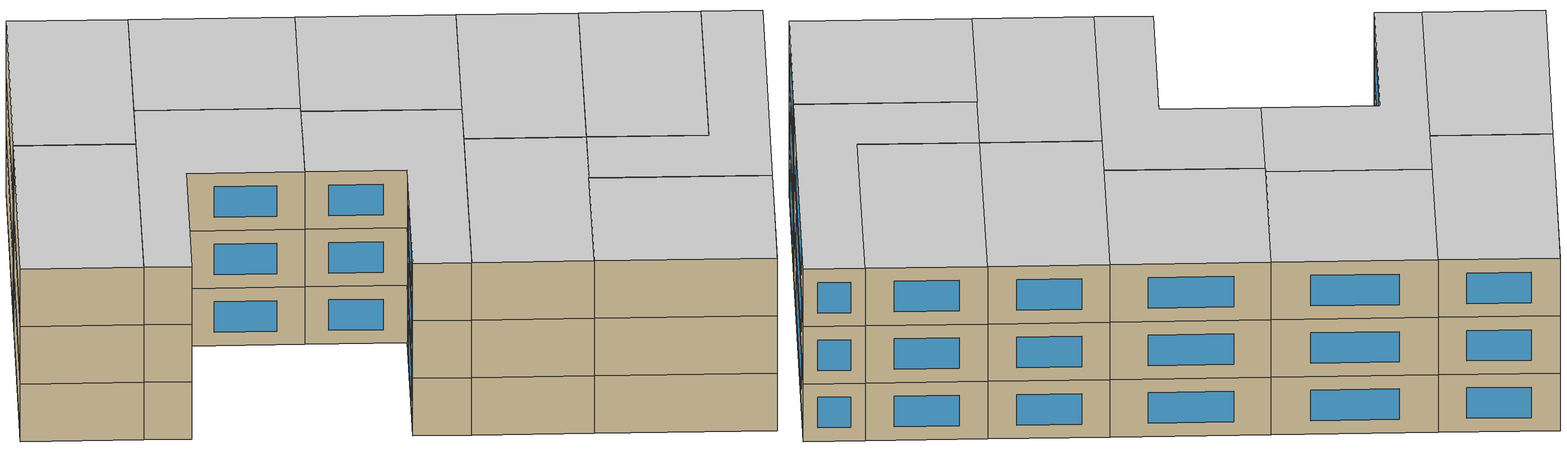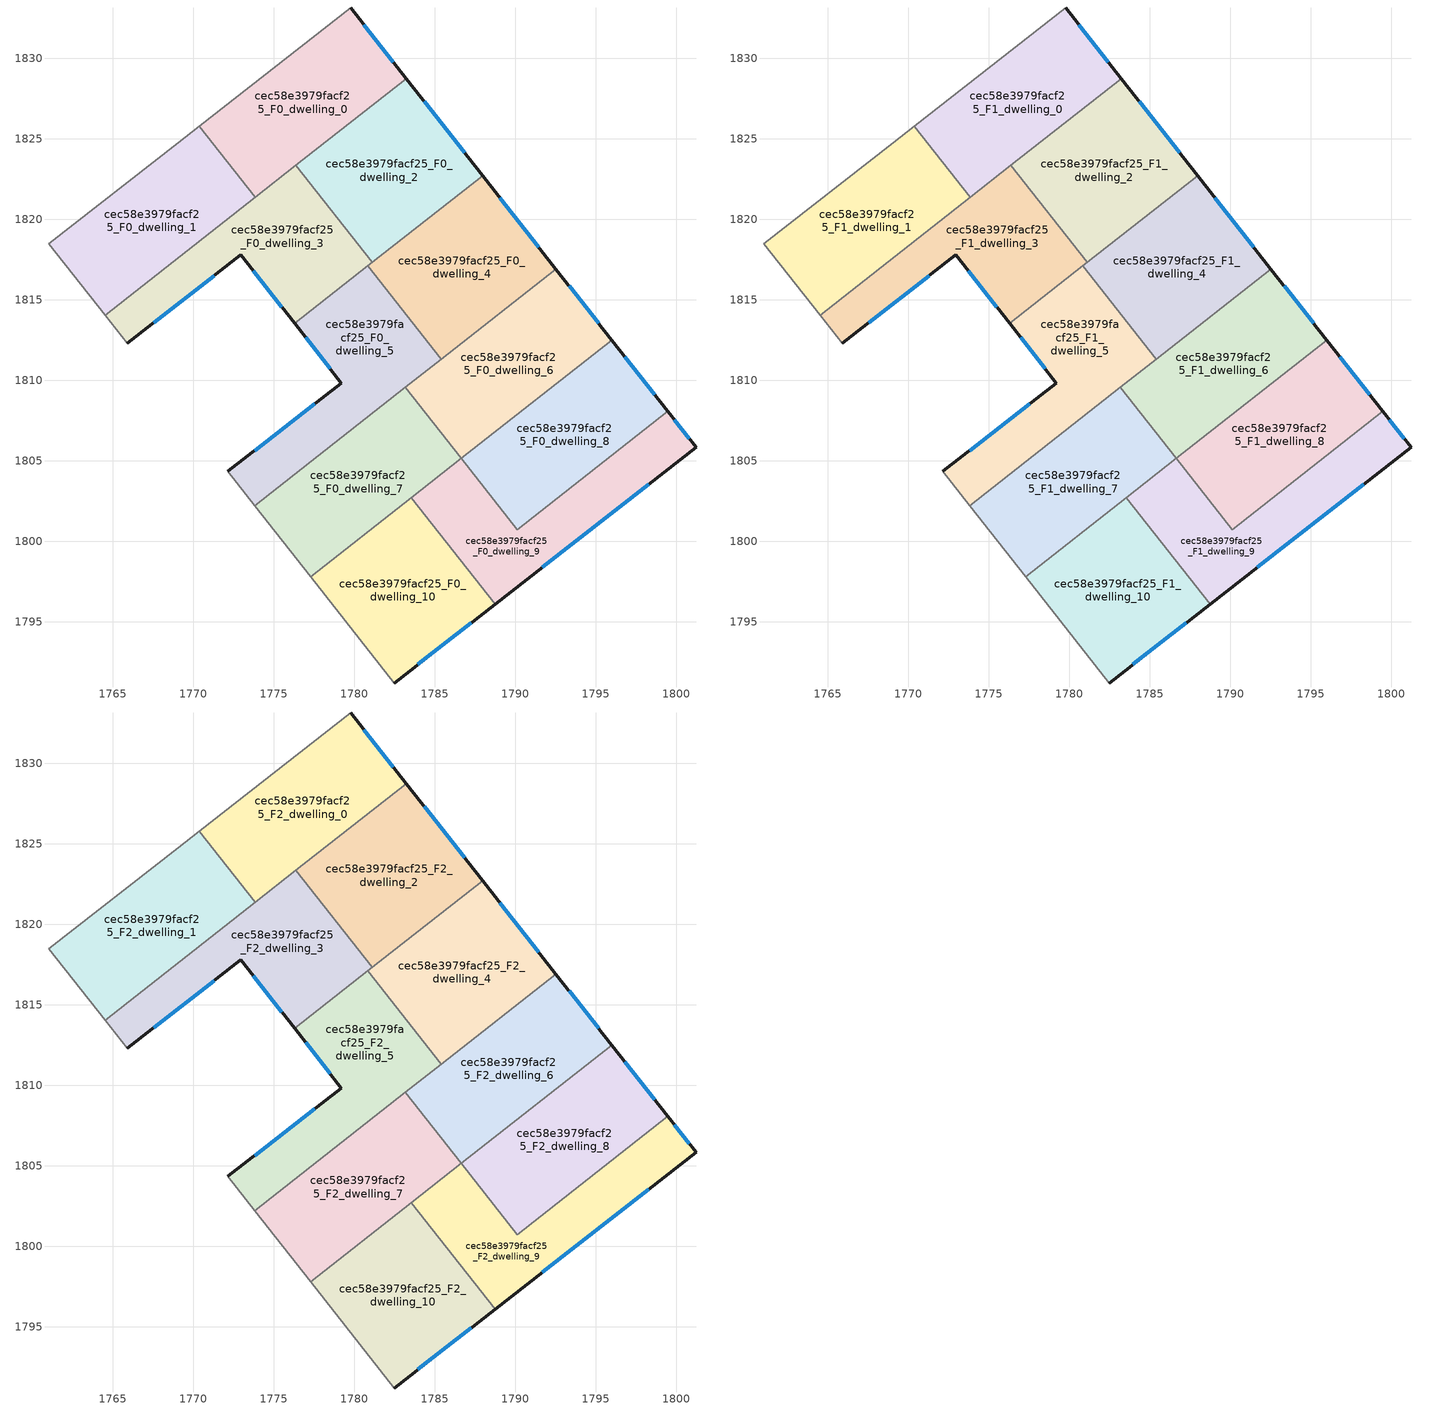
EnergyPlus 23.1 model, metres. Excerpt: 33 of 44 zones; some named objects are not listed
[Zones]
cec58e3979facf25_F0_dwelling_0
 floor ground (EU_floor_Construction): 1779.78,1833.13 1783.23,1828.74 1773.85,1821.37 1770.37,1825.78 z0
 wall outside (EU_wall_Construction): 1783.23,1828.74 1779.78,1833.13 z0:3
 wall adiabatic (EU_wall_Construction): 1779.78,1833.13 1770.37,1825.78 z0:3
 wall to cec58e3979facf25_F0_dwelling_1 (EU_wall_Construction): 1770.37,1825.78 1773.85,1821.37 z0:3
 wall to cec58e3979facf25_F0_dwelling_2 (EU_wall_Construction): 1776.37,1823.35 1783.23,1828.74 z0:3
 wall to cec58e3979facf25_F0_dwelling_3 (EU_wall_Construction): 1773.85,1821.37 1776.37,1823.35 z0:3
 window (EU_Window_Construction): 1782.42,1829.77 1780.6,1832.1 z0.7:2.3
cec58e3979facf25_F0_dwelling_1
 floor ground (EU_floor_Construction): 1770.37,1825.78 1773.85,1821.37 1764.52,1814.04 1761.03,1818.49 1769.06,1824.76 z0
 wall adiabatic (EU_wall_Construction): 1770.37,1825.78 1769.06,1824.76 1761.03,1818.49 1764.52,1814.04 z0:3
 wall to cec58e3979facf25_F0_dwelling_3 (EU_wall_Construction): 1764.52,1814.04 1773.85,1821.37 z0:3
cec58e3979facf25_F0_dwelling_10
 floor ground (EU_floor_Construction): 1783.55,1802.71 1788.75,1796.09 1782.48,1791.19 1777.29,1797.79 z0
 wall outside (EU_wall_Construction): 1782.48,1791.19 1788.75,1796.09 z0:3
 wall to cec58e3979facf25_F0_dwelling_9 (EU_wall_Construction): 1788.75,1796.09 1783.55,1802.71 z0:3
 wall adiabatic (EU_wall_Construction): 1777.29,1797.79 1782.48,1791.19 z0:3
 wall to cec58e3979facf25_F0_dwelling_7 (EU_wall_Construction): 1783.55,1802.71 1777.29,1797.79 z0:3
 window (EU_Window_Construction): 1783.95,1792.34 1787.28,1794.94 z0.7:2.3
cec58e3979facf25_F0_dwelling_2
 floor ground (EU_floor_Construction): 1783.23,1828.74 1787.97,1822.72 1781.1,1817.33 1776.37,1823.35 z0
 wall outside (EU_wall_Construction): 1787.97,1822.72 1783.23,1828.74 z0:3
 wall to cec58e3979facf25_F0_dwelling_3 (EU_wall_Construction): 1776.37,1823.35 1781.1,1817.33 z0:3
 wall to cec58e3979facf25_F0_dwelling_4 (EU_wall_Construction): 1781.1,1817.33 1787.97,1822.72 z0:3
 window (EU_Window_Construction): 1786.86,1824.14 1784.35,1827.33 z0.7:2.3
cec58e3979facf25_F0_dwelling_3
 floor ground (EU_floor_Construction): 1776.37,1823.35 1781.1,1817.33 1776.29,1813.54 1772.94,1817.8 1765.89,1812.3 1764.52,1814.04 z0
 wall outside (EU_wall_Construction): 1765.89,1812.3 1772.94,1817.8 1776.29,1813.54 z0:3
 wall adiabatic (EU_wall_Construction): 1764.52,1814.04 1765.89,1812.3 z0:3
 wall to cec58e3979facf25_F0_dwelling_5 (EU_wall_Construction): 1776.29,1813.54 1780.85,1817.13 z0:3
 wall to cec58e3979facf25_F0_dwelling_4 (EU_wall_Construction): 1780.85,1817.13 1781.1,1817.33 z0:3
 window (EU_Window_Construction): 1773.73,1816.8 1775.5,1814.54 / 1767.55,1813.59 1771.28,1816.51 z0.7:2.3
cec58e3979facf25_F0_dwelling_4
 floor ground (EU_floor_Construction): 1787.97,1822.72 1792.53,1816.91 1785.41,1811.32 1780.85,1817.13 z0
 wall outside (EU_wall_Construction): 1792.53,1816.91 1787.97,1822.72 z0:3
 wall to cec58e3979facf25_F0_dwelling_5 (EU_wall_Construction): 1780.85,1817.13 1785.41,1811.32 z0:3
 wall to cec58e3979facf25_F0_dwelling_6 (EU_wall_Construction): 1785.41,1811.32 1792.53,1816.91 z0:3
 window (EU_Window_Construction): 1791.46,1818.28 1789.04,1821.36 z0.7:2.3
cec58e3979facf25_F0_dwelling_5
 floor ground (EU_floor_Construction): 1780.85,1817.13 1785.41,1811.32 1773.82,1802.21 1772.15,1804.33 1779.2,1809.83 1776.29,1813.54 z0
 wall outside (EU_wall_Construction): 1776.29,1813.54 1779.2,1809.83 1772.15,1804.33 z0:3
 wall adiabatic (EU_wall_Construction): 1772.15,1804.33 1773.82,1802.21 z0:3
 wall to cec58e3979facf25_F0_dwelling_7 (EU_wall_Construction): 1773.82,1802.21 1783.18,1809.56 z0:3
 wall to cec58e3979facf25_F0_dwelling_6 (EU_wall_Construction): 1783.18,1809.56 1785.41,1811.32 z0:3
 window (EU_Window_Construction): 1777.54,1808.54 1773.81,1805.62 / 1776.97,1812.67 1778.52,1810.7 z0.7:2.3
cec58e3979facf25_F0_dwelling_6
 floor ground (EU_floor_Construction): 1792.53,1816.91 1796.01,1812.49 1786.65,1805.14 1783.18,1809.56 z0
 wall outside (EU_wall_Construction): 1796.01,1812.49 1792.53,1816.91 z0:3
 wall to cec58e3979facf25_F0_dwelling_8 (EU_wall_Construction): 1786.65,1805.14 1796.01,1812.49 z0:3
 wall to cec58e3979facf25_F0_dwelling_7 (EU_wall_Construction): 1783.18,1809.56 1786.65,1805.14 z0:3
 window (EU_Window_Construction): 1795.19,1813.53 1793.35,1815.88 z0.7:2.3
cec58e3979facf25_F0_dwelling_7
 floor ground (EU_floor_Construction): 1783.18,1809.56 1786.65,1805.14 1777.29,1797.79 1773.82,1802.21 z0
 wall adiabatic (EU_wall_Construction): 1773.82,1802.21 1777.29,1797.79 z0:3
 wall to cec58e3979facf25_F0_dwelling_9 (EU_wall_Construction): 1783.55,1802.71 1786.65,1805.14 z0:3
cec58e3979facf25_F0_dwelling_8
 floor ground (EU_floor_Construction): 1796.01,1812.49 1799.48,1808.08 1790.12,1800.72 1786.65,1805.14 z0
 wall outside (EU_wall_Construction): 1799.48,1808.08 1796.01,1812.49 z0:3
 wall to cec58e3979facf25_F0_dwelling_9 (EU_wall_Construction): 1786.65,1805.14 1790.12,1800.72 1799.48,1808.08 z0:3
 window (EU_Window_Construction): 1798.66,1809.11 1796.82,1811.46 z0.7:2.3
cec58e3979facf25_F0_dwelling_9
 floor ground (EU_floor_Construction): 1799.48,1808.08 1801.24,1805.84 1788.75,1796.09 1783.55,1802.71 1786.65,1805.14 1790.12,1800.72 z0
 wall outside (EU_wall_Construction): 1788.75,1796.09 1801.24,1805.84 1799.48,1808.08 z0:3
 window (EU_Window_Construction): 1800.82,1806.36 1799.89,1807.55 / 1791.68,1798.38 1798.31,1803.55 z0.7:2.3
cec58e3979facf25_F1_dwelling_0
 floor to cec58e3979facf25_F0_dwelling_0 (EU_floor_Construction): 1779.78,1833.13 1783.23,1828.74 1773.85,1821.37 1770.37,1825.78 z3
 wall outside (EU_wall_Construction): 1783.23,1828.74 1779.78,1833.13 z3:6
 wall adiabatic (EU_wall_Construction): 1779.78,1833.13 1770.37,1825.78 z3:6
 wall to cec58e3979facf25_F1_dwelling_1 (EU_wall_Construction): 1770.37,1825.78 1773.85,1821.37 z3:6
 wall to cec58e3979facf25_F1_dwelling_2 (EU_wall_Construction): 1776.37,1823.35 1783.23,1828.74 z3:6
 wall to cec58e3979facf25_F1_dwelling_3 (EU_wall_Construction): 1773.85,1821.37 1776.37,1823.35 z3:6
 window (EU_Window_Construction): 1782.42,1829.77 1780.6,1832.1 z3.7:5.3
cec58e3979facf25_F1_dwelling_1
 floor to cec58e3979facf25_F0_dwelling_1 (EU_floor_Construction): 1770.37,1825.78 1773.85,1821.37 1764.52,1814.04 1761.03,1818.49 1769.06,1824.76 z3
 wall adiabatic (EU_wall_Construction): 1770.37,1825.78 1769.06,1824.76 1761.03,1818.49 1764.52,1814.04 z3:6
 wall to cec58e3979facf25_F1_dwelling_3 (EU_wall_Construction): 1764.52,1814.04 1773.85,1821.37 z3:6
cec58e3979facf25_F1_dwelling_10
 floor to cec58e3979facf25_F0_dwelling_10 (EU_floor_Construction): 1783.55,1802.71 1788.75,1796.09 1782.48,1791.19 1777.29,1797.79 z3
 wall outside (EU_wall_Construction): 1782.48,1791.19 1788.75,1796.09 z3:6
 wall to cec58e3979facf25_F1_dwelling_9 (EU_wall_Construction): 1788.75,1796.09 1783.55,1802.71 z3:6
 wall adiabatic (EU_wall_Construction): 1777.29,1797.79 1782.48,1791.19 z3:6
 wall to cec58e3979facf25_F1_dwelling_7 (EU_wall_Construction): 1783.55,1802.71 1777.29,1797.79 z3:6
 window (EU_Window_Construction): 1783.95,1792.34 1787.28,1794.94 z3.7:5.3
cec58e3979facf25_F1_dwelling_2
 floor to cec58e3979facf25_F0_dwelling_2 (EU_floor_Construction): 1783.23,1828.74 1787.97,1822.72 1781.1,1817.33 1776.37,1823.35 z3
 wall outside (EU_wall_Construction): 1787.97,1822.72 1783.23,1828.74 z3:6
 wall to cec58e3979facf25_F1_dwelling_3 (EU_wall_Construction): 1776.37,1823.35 1781.1,1817.33 z3:6
 wall to cec58e3979facf25_F1_dwelling_4 (EU_wall_Construction): 1781.1,1817.33 1787.97,1822.72 z3:6
 window (EU_Window_Construction): 1786.86,1824.14 1784.35,1827.33 z3.7:5.3
cec58e3979facf25_F1_dwelling_3
 floor to cec58e3979facf25_F0_dwelling_3 (EU_floor_Construction): 1776.37,1823.35 1781.1,1817.33 1776.29,1813.54 1772.94,1817.8 1765.89,1812.3 1764.52,1814.04 z3
 wall outside (EU_wall_Construction): 1765.89,1812.3 1772.94,1817.8 1776.29,1813.54 z3:6
 wall adiabatic (EU_wall_Construction): 1764.52,1814.04 1765.89,1812.3 z3:6
 wall to cec58e3979facf25_F1_dwelling_5 (EU_wall_Construction): 1776.29,1813.54 1780.85,1817.13 z3:6
 wall to cec58e3979facf25_F1_dwelling_4 (EU_wall_Construction): 1780.85,1817.13 1781.1,1817.33 z3:6
 window (EU_Window_Construction): 1773.73,1816.8 1775.5,1814.54 / 1767.55,1813.59 1771.28,1816.51 z3.7:5.3
cec58e3979facf25_F1_dwelling_4
 floor to cec58e3979facf25_F0_dwelling_4 (EU_floor_Construction): 1787.97,1822.72 1792.53,1816.91 1785.41,1811.32 1780.85,1817.13 z3
 wall outside (EU_wall_Construction): 1792.53,1816.91 1787.97,1822.72 z3:6
 wall to cec58e3979facf25_F1_dwelling_5 (EU_wall_Construction): 1780.85,1817.13 1785.41,1811.32 z3:6
 wall to cec58e3979facf25_F1_dwelling_6 (EU_wall_Construction): 1785.41,1811.32 1792.53,1816.91 z3:6
 window (EU_Window_Construction): 1791.46,1818.28 1789.04,1821.36 z3.7:5.3
cec58e3979facf25_F1_dwelling_5
 floor to cec58e3979facf25_F0_dwelling_5 (EU_floor_Construction): 1780.85,1817.13 1785.41,1811.32 1773.82,1802.21 1772.15,1804.33 1779.2,1809.83 1776.29,1813.54 z3
 wall outside (EU_wall_Construction): 1776.29,1813.54 1779.2,1809.83 1772.15,1804.33 z3:6
 wall adiabatic (EU_wall_Construction): 1772.15,1804.33 1773.82,1802.21 z3:6
 wall to cec58e3979facf25_F1_dwelling_7 (EU_wall_Construction): 1773.82,1802.21 1783.18,1809.56 z3:6
 wall to cec58e3979facf25_F1_dwelling_6 (EU_wall_Construction): 1783.18,1809.56 1785.41,1811.32 z3:6
 window (EU_Window_Construction): 1777.54,1808.54 1773.81,1805.62 / 1776.97,1812.67 1778.52,1810.7 z3.7:5.3
cec58e3979facf25_F1_dwelling_6
 floor to cec58e3979facf25_F0_dwelling_6 (EU_floor_Construction): 1792.53,1816.91 1796.01,1812.49 1786.65,1805.14 1783.18,1809.56 z3
 wall outside (EU_wall_Construction): 1796.01,1812.49 1792.53,1816.91 z3:6
 wall to cec58e3979facf25_F1_dwelling_8 (EU_wall_Construction): 1786.65,1805.14 1796.01,1812.49 z3:6
 wall to cec58e3979facf25_F1_dwelling_7 (EU_wall_Construction): 1783.18,1809.56 1786.65,1805.14 z3:6
 window (EU_Window_Construction): 1795.19,1813.53 1793.35,1815.88 z3.7:5.3
cec58e3979facf25_F1_dwelling_7
 floor to cec58e3979facf25_F0_dwelling_7 (EU_floor_Construction): 1783.18,1809.56 1786.65,1805.14 1777.29,1797.79 1773.82,1802.21 z3
 wall adiabatic (EU_wall_Construction): 1773.82,1802.21 1777.29,1797.79 z3:6
 wall to cec58e3979facf25_F1_dwelling_9 (EU_wall_Construction): 1783.55,1802.71 1786.65,1805.14 z3:6
cec58e3979facf25_F1_dwelling_8
 floor to cec58e3979facf25_F0_dwelling_8 (EU_floor_Construction): 1796.01,1812.49 1799.48,1808.08 1790.12,1800.72 1786.65,1805.14 z3
 wall outside (EU_wall_Construction): 1799.48,1808.08 1796.01,1812.49 z3:6
 wall to cec58e3979facf25_F1_dwelling_9 (EU_wall_Construction): 1786.65,1805.14 1790.12,1800.72 1799.48,1808.08 z3:6
 window (EU_Window_Construction): 1798.66,1809.11 1796.82,1811.46 z3.7:5.3
cec58e3979facf25_F1_dwelling_9
 floor to cec58e3979facf25_F0_dwelling_9 (EU_floor_Construction): 1799.48,1808.08 1801.24,1805.84 1788.75,1796.09 1783.55,1802.71 1786.65,1805.14 1790.12,1800.72 z3
 wall outside (EU_wall_Construction): 1788.75,1796.09 1801.24,1805.84 1799.48,1808.08 z3:6
 window (EU_Window_Construction): 1800.82,1806.36 1799.89,1807.55 / 1791.68,1798.38 1798.31,1803.55 z3.7:5.3
cec58e3979facf25_F2_dwelling_0
 floor to cec58e3979facf25_F1_dwelling_0 (EU_floor_Construction): 1779.78,1833.13 1783.23,1828.74 1773.85,1821.37 1770.37,1825.78 z6
 wall outside (EU_wall_Construction): 1783.23,1828.74 1779.78,1833.13 z6:9
 wall adiabatic (EU_wall_Construction): 1779.78,1833.13 1770.37,1825.78 z6:9
 wall to cec58e3979facf25_F2_dwelling_1 (EU_wall_Construction): 1770.37,1825.78 1773.85,1821.37 z6:9
 wall to cec58e3979facf25_F2_dwelling_2 (EU_wall_Construction): 1776.37,1823.35 1783.23,1828.74 z6:9
 wall to cec58e3979facf25_F2_dwelling_3 (EU_wall_Construction): 1773.85,1821.37 1776.37,1823.35 z6:9
 window (EU_Window_Construction): 1782.42,1829.77 1780.6,1832.1 z6.7:8.3
 ceiling to cec58e3979facf25_F3_dwelling_0 (EU_floor_Construction): 1783.23,1828.74 1779.78,1833.13 1770.37,1825.78 1773.85,1821.37 z9
cec58e3979facf25_F2_dwelling_1
 floor to cec58e3979facf25_F1_dwelling_1 (EU_floor_Construction): 1770.37,1825.78 1773.85,1821.37 1764.52,1814.04 1761.03,1818.49 1769.06,1824.76 z6
 wall adiabatic (EU_wall_Construction): 1770.37,1825.78 1769.06,1824.76 1761.03,1818.49 1764.52,1814.04 z6:9
 wall to cec58e3979facf25_F2_dwelling_3 (EU_wall_Construction): 1764.52,1814.04 1773.85,1821.37 z6:9
 ceiling to cec58e3979facf25_F3_dwelling_1 (EU_floor_Construction): 1773.85,1821.37 1770.37,1825.78 1769.06,1824.76 1761.03,1818.49 1764.52,1814.04 z9
cec58e3979facf25_F2_dwelling_10
 floor to cec58e3979facf25_F1_dwelling_10 (EU_floor_Construction): 1783.55,1802.71 1788.75,1796.09 1782.48,1791.19 1777.29,1797.79 z6
 wall outside (EU_wall_Construction): 1782.48,1791.19 1788.75,1796.09 z6:9
 wall to cec58e3979facf25_F2_dwelling_9 (EU_wall_Construction): 1788.75,1796.09 1783.55,1802.71 z6:9
 wall adiabatic (EU_wall_Construction): 1777.29,1797.79 1782.48,1791.19 z6:9
 wall to cec58e3979facf25_F2_dwelling_7 (EU_wall_Construction): 1783.55,1802.71 1777.29,1797.79 z6:9
 window (EU_Window_Construction): 1783.95,1792.34 1787.28,1794.94 z6.7:8.3
 ceiling to cec58e3979facf25_F3_dwelling_10 (EU_floor_Construction): 1788.75,1796.09 1783.55,1802.71 1777.29,1797.79 1782.48,1791.19 z9
cec58e3979facf25_F2_dwelling_2
 floor to cec58e3979facf25_F1_dwelling_2 (EU_floor_Construction): 1783.23,1828.74 1787.97,1822.72 1781.1,1817.33 1776.37,1823.35 z6
 wall outside (EU_wall_Construction): 1787.97,1822.72 1783.23,1828.74 z6:9
 wall to cec58e3979facf25_F2_dwelling_3 (EU_wall_Construction): 1776.37,1823.35 1781.1,1817.33 z6:9
 wall to cec58e3979facf25_F2_dwelling_4 (EU_wall_Construction): 1781.1,1817.33 1787.97,1822.72 z6:9
 window (EU_Window_Construction): 1786.86,1824.14 1784.35,1827.33 z6.7:8.3
 ceiling to cec58e3979facf25_F3_dwelling_2 (EU_floor_Construction): 1787.97,1822.72 1783.23,1828.74 1776.37,1823.35 1781.1,1817.33 z9
cec58e3979facf25_F2_dwelling_3
 floor to cec58e3979facf25_F1_dwelling_3 (EU_floor_Construction): 1776.37,1823.35 1781.1,1817.33 1776.29,1813.54 1772.94,1817.8 1765.89,1812.3 1764.52,1814.04 z6
 wall outside (EU_wall_Construction): 1765.89,1812.3 1772.94,1817.8 1776.29,1813.54 z6:9
 wall adiabatic (EU_wall_Construction): 1764.52,1814.04 1765.89,1812.3 z6:9
 wall to cec58e3979facf25_F2_dwelling_5 (EU_wall_Construction): 1776.29,1813.54 1780.85,1817.13 z6:9
 wall to cec58e3979facf25_F2_dwelling_4 (EU_wall_Construction): 1780.85,1817.13 1781.1,1817.33 z6:9
 window (EU_Window_Construction): 1773.73,1816.8 1775.5,1814.54 / 1767.55,1813.59 1771.28,1816.51 z6.7:8.3
 ceiling to cec58e3979facf25_F3_dwelling_3 (EU_floor_Construction): 1776.29,1813.54 1781.1,1817.33 1776.37,1823.35 1764.52,1814.04 1765.89,1812.3 1772.94,1817.8 z9
cec58e3979facf25_F2_dwelling_4
 floor to cec58e3979facf25_F1_dwelling_4 (EU_floor_Construction): 1787.97,1822.72 1792.53,1816.91 1785.41,1811.32 1780.85,1817.13 z6
 wall outside (EU_wall_Construction): 1792.53,1816.91 1787.97,1822.72 z6:9
 wall to cec58e3979facf25_F2_dwelling_5 (EU_wall_Construction): 1780.85,1817.13 1785.41,1811.32 z6:9
 wall to cec58e3979facf25_F2_dwelling_6 (EU_wall_Construction): 1785.41,1811.32 1792.53,1816.91 z6:9
 window (EU_Window_Construction): 1791.46,1818.28 1789.04,1821.36 z6.7:8.3
 ceiling to cec58e3979facf25_F3_dwelling_4 (EU_floor_Construction): 1792.53,1816.91 1787.97,1822.72 1780.85,1817.13 1785.41,1811.32 z9
cec58e3979facf25_F2_dwelling_5
 floor to cec58e3979facf25_F1_dwelling_5 (EU_floor_Construction): 1780.85,1817.13 1785.41,1811.32 1773.82,1802.21 1772.15,1804.33 1779.2,1809.83 1776.29,1813.54 z6
 wall outside (EU_wall_Construction): 1776.29,1813.54 1779.2,1809.83 1772.15,1804.33 z6:9
 wall adiabatic (EU_wall_Construction): 1772.15,1804.33 1773.82,1802.21 z6:9
 wall to cec58e3979facf25_F2_dwelling_7 (EU_wall_Construction): 1773.82,1802.21 1783.18,1809.56 z6:9
 wall to cec58e3979facf25_F2_dwelling_6 (EU_wall_Construction): 1783.18,1809.56 1785.41,1811.32 z6:9
 window (EU_Window_Construction): 1777.54,1808.54 1773.81,1805.62 / 1776.97,1812.67 1778.52,1810.7 z6.7:8.3
 ceiling to cec58e3979facf25_F3_dwelling_5 (EU_floor_Construction): 1785.41,1811.32 1780.85,1817.13 1776.29,1813.54 1779.2,1809.83 1772.15,1804.33 1773.82,1802.21 z9
cec58e3979facf25_F2_dwelling_6
 floor to cec58e3979facf25_F1_dwelling_6 (EU_floor_Construction): 1792.53,1816.91 1796.01,1812.49 1786.65,1805.14 1783.18,1809.56 z6
 wall outside (EU_wall_Construction): 1796.01,1812.49 1792.53,1816.91 z6:9
 wall to cec58e3979facf25_F2_dwelling_8 (EU_wall_Construction): 1786.65,1805.14 1796.01,1812.49 z6:9
 wall to cec58e3979facf25_F2_dwelling_7 (EU_wall_Construction): 1783.18,1809.56 1786.65,1805.14 z6:9
 window (EU_Window_Construction): 1795.19,1813.53 1793.35,1815.88 z6.7:8.3
 ceiling to cec58e3979facf25_F3_dwelling_6 (EU_floor_Construction): 1796.01,1812.49 1792.53,1816.91 1783.18,1809.56 1786.65,1805.14 z9
cec58e3979facf25_F2_dwelling_7
 floor to cec58e3979facf25_F1_dwelling_7 (EU_floor_Construction): 1783.18,1809.56 1786.65,1805.14 1777.29,1797.79 1773.82,1802.21 z6
 wall adiabatic (EU_wall_Construction): 1773.82,1802.21 1777.29,1797.79 z6:9
 wall to cec58e3979facf25_F2_dwelling_9 (EU_wall_Construction): 1783.55,1802.71 1786.65,1805.14 z6:9
 ceiling to cec58e3979facf25_F3_dwelling_7 (EU_floor_Construction): 1786.65,1805.14 1783.18,1809.56 1773.82,1802.21 1777.29,1797.79 z9
cec58e3979facf25_F2_dwelling_8
 floor to cec58e3979facf25_F1_dwelling_8 (EU_floor_Construction): 1796.01,1812.49 1799.48,1808.08 1790.12,1800.72 1786.65,1805.14 z6
 wall outside (EU_wall_Construction): 1799.48,1808.08 1796.01,1812.49 z6:9
 wall to cec58e3979facf25_F2_dwelling_9 (EU_wall_Construction): 1786.65,1805.14 1790.12,1800.72 1799.48,1808.08 z6:9
 window (EU_Window_Construction): 1798.66,1809.11 1796.82,1811.46 z6.7:8.3
 ceiling to cec58e3979facf25_F3_dwelling_8 (EU_floor_Construction): 1799.48,1808.08 1796.01,1812.49 1786.65,1805.14 1790.12,1800.72 z9
cec58e3979facf25_F2_dwelling_9
 floor to cec58e3979facf25_F1_dwelling_9 (EU_floor_Construction): 1799.48,1808.08 1801.24,1805.84 1788.75,1796.09 1783.55,1802.71 1786.65,1805.14 1790.12,1800.72 z6
 wall outside (EU_wall_Construction): 1788.75,1796.09 1801.24,1805.84 1799.48,1808.08 z6:9
 window (EU_Window_Construction): 1800.82,1806.36 1799.89,1807.55 / 1791.68,1798.38 1798.31,1803.55 z6.7:8.3
 ceiling to cec58e3979facf25_F3_dwelling_9 (EU_floor_Construction): 1801.24,1805.84 1799.48,1808.08 1790.12,1800.72 1786.65,1805.14 1783.55,1802.71 1788.75,1796.09 z9
[Building]
EU S2 Campaign: North Axis=0; Terrain=City; Solar Distribution=FullExterior
[Site:Location]
Budapest.Ferenc.Liszt.Intl.AP: Latitude=47.437; Longitude=19.256; Time Zone=1; Elevation=185
[SizingPeriod:WeatherFileDays]
AnnualSizingPeriod: Begin Month=1; Begin Day of Month=1; End Month=12; End Day of Month=31; Day of Week for Start Day=Monday; Use Weather File Daylight Saving Period=No; Use Weather File Rain and Snow Indicators=No
[MATERIAL]
EU_InternalMass_Material: Roughness=MediumRough; Thickness=0.1; Conductivity=1; Density=1800; Specific Heat=900; Thermal Absorptance=0.9; Solar Absorptance=0.7; Visible Absorptance=0.7
[MATERIAL:NOMASS] Roughness=MediumRough; Thermal Absorptance=0.9; Solar Absorptance=0.7; Visible Absorptance=0.7
Name | Thermal Resistance
EU_wall_NoMass | 0.832559
EU_floor_NoMass | 0.872794
[WINDOWMATERIAL:SIMPLEGLAZINGSYSTEM]
EU_Window_SimpleGlazing: UFactor=2.79869; Solar Heat Gain Coefficient=0.75; Visible Transmittance=0.75
[CONSTRUCTION]
EU_wall_Construction: EU_wall_NoMass
EU_floor_Construction: EU_floor_NoMass
EU_Window_Construction: EU_Window_SimpleGlazing
EU_InternalMass_Construction: EU_InternalMass_Material
[ZONE] Type=1; Multiplier=1; Ceiling Height=autocalculate; Floor Area=autocalculate; Part of Total Floor Area=Yes
Name | Volume
cec58e3979facf25_F0_dwelling_0; cec58e3979facf25_F1_dwelling_0; cec58e3979facf25_F2_dwelling_0 | 200.671
cec58e3979facf25_F0_dwelling_1; cec58e3979facf25_F1_dwelling_1; cec58e3979facf25_F2_dwelling_1 | 200.634
cec58e3979facf25_F0_dwelling_10; cec58e3979facf25_F1_dwelling_10; cec58e3979facf25_F2_dwelling_10 | 200.639
cec58e3979facf25_F0_dwelling_2; cec58e3979facf25_F1_dwelling_2; cec58e3979facf25_F2_dwelling_2 | 200.617
cec58e3979facf25_F0_dwelling_3; cec58e3979facf25_F1_dwelling_3; cec58e3979facf25_F2_dwelling_3 | 200.624
cec58e3979facf25_F0_dwelling_4; cec58e3979facf25_F1_dwelling_4; cec58e3979facf25_F2_dwelling_4 | 200.666
cec58e3979facf25_F0_dwelling_5; cec58e3979facf25_F1_dwelling_5; cec58e3979facf25_F2_dwelling_5 | 200.644
cec58e3979facf25_F0_dwelling_6; cec58e3979facf25_F1_dwelling_6; cec58e3979facf25_F2_dwelling_6 | 200.615
cec58e3979facf25_F0_dwelling_7; cec58e3979facf25_F1_dwelling_7; cec58e3979facf25_F2_dwelling_7 | 200.62
cec58e3979facf25_F0_dwelling_8; cec58e3979facf25_F1_dwelling_8; cec58e3979facf25_F2_dwelling_8 | 200.619
cec58e3979facf25_F0_dwelling_9; cec58e3979facf25_F1_dwelling_9; cec58e3979facf25_F2_dwelling_9 | 200.633
[INTERNALMASS] Construction=EU_InternalMass_Construction
Name | Zone or ZoneList | Surface Area
cec58e3979facf25_F0_dwelling_0_EU_InternalMass | cec58e3979facf25_F0_dwelling_0 | 66.8808
cec58e3979facf25_F0_dwelling_1_EU_InternalMass | cec58e3979facf25_F0_dwelling_1 | 66.8785
cec58e3979facf25_F0_dwelling_2_EU_InternalMass | cec58e3979facf25_F0_dwelling_2 | 66.8712
cec58e3979facf25_F0_dwelling_3_EU_InternalMass | cec58e3979facf25_F0_dwelling_3 | 66.8742
cec58e3979facf25_F0_dwelling_4_EU_InternalMass | cec58e3979facf25_F0_dwelling_4 | 66.8886
cec58e3979facf25_F0_dwelling_5_EU_InternalMass | cec58e3979facf25_F0_dwelling_5 | 66.882
cec58e3979facf25_F0_dwelling_6_EU_InternalMass | cec58e3979facf25_F0_dwelling_6 | 66.8726
cec58e3979facf25_F0_dwelling_7_EU_InternalMass | cec58e3979facf25_F0_dwelling_7 | 66.8752
cec58e3979facf25_F0_dwelling_8_EU_InternalMass | cec58e3979facf25_F0_dwelling_8 | 66.8735
cec58e3979facf25_F0_dwelling_9_EU_InternalMass | cec58e3979facf25_F0_dwelling_9 | 66.8774
cec58e3979facf25_F0_dwelling_10_EU_InternalMass | cec58e3979facf25_F0_dwelling_10 | 66.8809
cec58e3979facf25_F1_dwelling_0_EU_InternalMass | cec58e3979facf25_F1_dwelling_0 | 66.8808
cec58e3979facf25_F1_dwelling_1_EU_InternalMass | cec58e3979facf25_F1_dwelling_1 | 66.8785
cec58e3979facf25_F1_dwelling_2_EU_InternalMass | cec58e3979facf25_F1_dwelling_2 | 66.8712
cec58e3979facf25_F1_dwelling_3_EU_InternalMass | cec58e3979facf25_F1_dwelling_3 | 66.8742
cec58e3979facf25_F1_dwelling_4_EU_InternalMass | cec58e3979facf25_F1_dwelling_4 | 66.8886
cec58e3979facf25_F1_dwelling_5_EU_InternalMass | cec58e3979facf25_F1_dwelling_5 | 66.882
cec58e3979facf25_F1_dwelling_6_EU_InternalMass | cec58e3979facf25_F1_dwelling_6 | 66.8726
cec58e3979facf25_F1_dwelling_7_EU_InternalMass | cec58e3979facf25_F1_dwelling_7 | 66.8752
cec58e3979facf25_F1_dwelling_8_EU_InternalMass | cec58e3979facf25_F1_dwelling_8 | 66.8735
cec58e3979facf25_F1_dwelling_9_EU_InternalMass | cec58e3979facf25_F1_dwelling_9 | 66.8774
cec58e3979facf25_F1_dwelling_10_EU_InternalMass | cec58e3979facf25_F1_dwelling_10 | 66.8809
cec58e3979facf25_F2_dwelling_0_EU_InternalMass | cec58e3979facf25_F2_dwelling_0 | 66.8808
cec58e3979facf25_F2_dwelling_1_EU_InternalMass | cec58e3979facf25_F2_dwelling_1 | 66.8785
cec58e3979facf25_F2_dwelling_2_EU_InternalMass | cec58e3979facf25_F2_dwelling_2 | 66.8712
cec58e3979facf25_F2_dwelling_3_EU_InternalMass | cec58e3979facf25_F2_dwelling_3 | 66.8742
cec58e3979facf25_F2_dwelling_4_EU_InternalMass | cec58e3979facf25_F2_dwelling_4 | 66.8886
cec58e3979facf25_F2_dwelling_5_EU_InternalMass | cec58e3979facf25_F2_dwelling_5 | 66.882
cec58e3979facf25_F2_dwelling_6_EU_InternalMass | cec58e3979facf25_F2_dwelling_6 | 66.8726
cec58e3979facf25_F2_dwelling_7_EU_InternalMass | cec58e3979facf25_F2_dwelling_7 | 66.8752
cec58e3979facf25_F2_dwelling_8_EU_InternalMass | cec58e3979facf25_F2_dwelling_8 | 66.8735
cec58e3979facf25_F2_dwelling_9_EU_InternalMass | cec58e3979facf25_F2_dwelling_9 | 66.8774
cec58e3979facf25_F2_dwelling_10_EU_InternalMass | cec58e3979facf25_F2_dwelling_10 | 66.8809
[OTHEREQUIPMENT] Fuel Type=Electricity; Design Level Calculation Method=Watts/Area; Power per Zone Floor Area=1; Fraction Latent=0; Fraction Radiant=0; Fraction Lost=0; Carbon Dioxide Generation Rate=0; EndUse Subcategory=EU_Step8_InternalGains
Name | Zone or ZoneList or Space or SpaceList | Schedule
EU_Step8_InternalGain_cec58e3979facf25_F0_dwelling_0_f000 | cec58e3979facf25_F0_dwelling_0 | EU_Step8_GainSchedule_cec58e3979facf25_F0_dwelling_0_f000
EU_Step8_InternalGain_cec58e3979facf25_F0_dwelling_1_f000 | cec58e3979facf25_F0_dwelling_1 | EU_Step8_GainSchedule_cec58e3979facf25_F0_dwelling_1_f000
EU_Step8_InternalGain_cec58e3979facf25_F0_dwelling_2_f000 | cec58e3979facf25_F0_dwelling_2 | EU_Step8_GainSchedule_cec58e3979facf25_F0_dwelling_2_f000
EU_Step8_InternalGain_cec58e3979facf25_F0_dwelling_3_f000 | cec58e3979facf25_F0_dwelling_3 | EU_Step8_GainSchedule_cec58e3979facf25_F0_dwelling_3_f000
EU_Step8_InternalGain_cec58e3979facf25_F0_dwelling_4_f000 | cec58e3979facf25_F0_dwelling_4 | EU_Step8_GainSchedule_cec58e3979facf25_F0_dwelling_4_f000
EU_Step8_InternalGain_cec58e3979facf25_F0_dwelling_5_f000 | cec58e3979facf25_F0_dwelling_5 | EU_Step8_GainSchedule_cec58e3979facf25_F0_dwelling_5_f000
EU_Step8_InternalGain_cec58e3979facf25_F0_dwelling_6_f000 | cec58e3979facf25_F0_dwelling_6 | EU_Step8_GainSchedule_cec58e3979facf25_F0_dwelling_6_f000
EU_Step8_InternalGain_cec58e3979facf25_F0_dwelling_7_f000 | cec58e3979facf25_F0_dwelling_7 | EU_Step8_GainSchedule_cec58e3979facf25_F0_dwelling_7_f000
EU_Step8_InternalGain_cec58e3979facf25_F0_dwelling_8_f000 | cec58e3979facf25_F0_dwelling_8 | EU_Step8_GainSchedule_cec58e3979facf25_F0_dwelling_8_f000
EU_Step8_InternalGain_cec58e3979facf25_F0_dwelling_9_f000 | cec58e3979facf25_F0_dwelling_9 | EU_Step8_GainSchedule_cec58e3979facf25_F0_dwelling_9_f000
EU_Step8_InternalGain_cec58e3979facf25_F0_dwelling_10_f000 | cec58e3979facf25_F0_dwelling_10 | EU_Step8_GainSchedule_cec58e3979facf25_F0_dwelling_10_f000
EU_Step8_InternalGain_cec58e3979facf25_F1_dwelling_0_f000 | cec58e3979facf25_F1_dwelling_0 | EU_Step8_GainSchedule_cec58e3979facf25_F1_dwelling_0_f000
EU_Step8_InternalGain_cec58e3979facf25_F1_dwelling_1_f000 | cec58e3979facf25_F1_dwelling_1 | EU_Step8_GainSchedule_cec58e3979facf25_F1_dwelling_1_f000
EU_Step8_InternalGain_cec58e3979facf25_F1_dwelling_2_f000 | cec58e3979facf25_F1_dwelling_2 | EU_Step8_GainSchedule_cec58e3979facf25_F1_dwelling_2_f000
EU_Step8_InternalGain_cec58e3979facf25_F1_dwelling_3_f000 | cec58e3979facf25_F1_dwelling_3 | EU_Step8_GainSchedule_cec58e3979facf25_F1_dwelling_3_f000
EU_Step8_InternalGain_cec58e3979facf25_F1_dwelling_4_f000 | cec58e3979facf25_F1_dwelling_4 | EU_Step8_GainSchedule_cec58e3979facf25_F1_dwelling_4_f000
EU_Step8_InternalGain_cec58e3979facf25_F1_dwelling_5_f000 | cec58e3979facf25_F1_dwelling_5 | EU_Step8_GainSchedule_cec58e3979facf25_F1_dwelling_5_f000
EU_Step8_InternalGain_cec58e3979facf25_F1_dwelling_6_f000 | cec58e3979facf25_F1_dwelling_6 | EU_Step8_GainSchedule_cec58e3979facf25_F1_dwelling_6_f000
EU_Step8_InternalGain_cec58e3979facf25_F1_dwelling_7_f000 | cec58e3979facf25_F1_dwelling_7 | EU_Step8_GainSchedule_cec58e3979facf25_F1_dwelling_7_f000
EU_Step8_InternalGain_cec58e3979facf25_F1_dwelling_8_f000 | cec58e3979facf25_F1_dwelling_8 | EU_Step8_GainSchedule_cec58e3979facf25_F1_dwelling_8_f000
EU_Step8_InternalGain_cec58e3979facf25_F1_dwelling_9_f000 | cec58e3979facf25_F1_dwelling_9 | EU_Step8_GainSchedule_cec58e3979facf25_F1_dwelling_9_f000
EU_Step8_InternalGain_cec58e3979facf25_F1_dwelling_10_f000 | cec58e3979facf25_F1_dwelling_10 | EU_Step8_GainSchedule_cec58e3979facf25_F1_dwelling_10_f000
EU_Step8_InternalGain_cec58e3979facf25_F2_dwelling_0_f000 | cec58e3979facf25_F2_dwelling_0 | EU_Step8_GainSchedule_cec58e3979facf25_F2_dwelling_0_f000
EU_Step8_InternalGain_cec58e3979facf25_F2_dwelling_1_f000 | cec58e3979facf25_F2_dwelling_1 | EU_Step8_GainSchedule_cec58e3979facf25_F2_dwelling_1_f000
EU_Step8_InternalGain_cec58e3979facf25_F2_dwelling_2_f000 | cec58e3979facf25_F2_dwelling_2 | EU_Step8_GainSchedule_cec58e3979facf25_F2_dwelling_2_f000
EU_Step8_InternalGain_cec58e3979facf25_F2_dwelling_3_f000 | cec58e3979facf25_F2_dwelling_3 | EU_Step8_GainSchedule_cec58e3979facf25_F2_dwelling_3_f000
EU_Step8_InternalGain_cec58e3979facf25_F2_dwelling_4_f000 | cec58e3979facf25_F2_dwelling_4 | EU_Step8_GainSchedule_cec58e3979facf25_F2_dwelling_4_f000
EU_Step8_InternalGain_cec58e3979facf25_F2_dwelling_5_f000 | cec58e3979facf25_F2_dwelling_5 | EU_Step8_GainSchedule_cec58e3979facf25_F2_dwelling_5_f000
EU_Step8_InternalGain_cec58e3979facf25_F2_dwelling_6_f000 | cec58e3979facf25_F2_dwelling_6 | EU_Step8_GainSchedule_cec58e3979facf25_F2_dwelling_6_f000
EU_Step8_InternalGain_cec58e3979facf25_F2_dwelling_7_f000 | cec58e3979facf25_F2_dwelling_7 | EU_Step8_GainSchedule_cec58e3979facf25_F2_dwelling_7_f000
EU_Step8_InternalGain_cec58e3979facf25_F2_dwelling_8_f000 | cec58e3979facf25_F2_dwelling_8 | EU_Step8_GainSchedule_cec58e3979facf25_F2_dwelling_8_f000
EU_Step8_InternalGain_cec58e3979facf25_F2_dwelling_9_f000 | cec58e3979facf25_F2_dwelling_9 | EU_Step8_GainSchedule_cec58e3979facf25_F2_dwelling_9_f000
EU_Step8_InternalGain_cec58e3979facf25_F2_dwelling_10_f000 | cec58e3979facf25_F2_dwelling_10 | EU_Step8_GainSchedule_cec58e3979facf25_F2_dwelling_10_f000
[ZONEVENTILATION:DESIGNFLOWRATE] Schedule=EU_AlwaysOn; Design Flow Rate Calculation Method=AirChanges/Hour; Air Changes per Hour=0.475469; Ventilation Type=Natural; Fan Pressure Rise=0; Fan Total Efficiency=1; Constant Term Coefficient=1; Temperature Term Coefficient=0; Velocity Term Coefficient=0; Velocity Squared Term Coefficient=0; Minimum Indoor Temperature=-100; Maximum Indoor Temperature=100; Delta Temperature=-100; Minimum Outdoor Temperature=-100; Maximum Outdoor Temperature=100; Maximum Wind Speed=40
Name | Zone or ZoneList or Space or SpaceList
EU_ConstantAir_cec58e3979facf25_F0_dwelling_0 | cec58e3979facf25_F0_dwelling_0
EU_ConstantAir_cec58e3979facf25_F0_dwelling_1 | cec58e3979facf25_F0_dwelling_1
EU_ConstantAir_cec58e3979facf25_F0_dwelling_2 | cec58e3979facf25_F0_dwelling_2
EU_ConstantAir_cec58e3979facf25_F0_dwelling_3 | cec58e3979facf25_F0_dwelling_3
EU_ConstantAir_cec58e3979facf25_F0_dwelling_4 | cec58e3979facf25_F0_dwelling_4
EU_ConstantAir_cec58e3979facf25_F0_dwelling_5 | cec58e3979facf25_F0_dwelling_5
EU_ConstantAir_cec58e3979facf25_F0_dwelling_6 | cec58e3979facf25_F0_dwelling_6
EU_ConstantAir_cec58e3979facf25_F0_dwelling_7 | cec58e3979facf25_F0_dwelling_7
EU_ConstantAir_cec58e3979facf25_F0_dwelling_8 | cec58e3979facf25_F0_dwelling_8
EU_ConstantAir_cec58e3979facf25_F0_dwelling_9 | cec58e3979facf25_F0_dwelling_9
EU_ConstantAir_cec58e3979facf25_F0_dwelling_10 | cec58e3979facf25_F0_dwelling_10
EU_ConstantAir_cec58e3979facf25_F1_dwelling_0 | cec58e3979facf25_F1_dwelling_0
EU_ConstantAir_cec58e3979facf25_F1_dwelling_1 | cec58e3979facf25_F1_dwelling_1
EU_ConstantAir_cec58e3979facf25_F1_dwelling_2 | cec58e3979facf25_F1_dwelling_2
EU_ConstantAir_cec58e3979facf25_F1_dwelling_3 | cec58e3979facf25_F1_dwelling_3
EU_ConstantAir_cec58e3979facf25_F1_dwelling_4 | cec58e3979facf25_F1_dwelling_4
EU_ConstantAir_cec58e3979facf25_F1_dwelling_5 | cec58e3979facf25_F1_dwelling_5
EU_ConstantAir_cec58e3979facf25_F1_dwelling_6 | cec58e3979facf25_F1_dwelling_6
EU_ConstantAir_cec58e3979facf25_F1_dwelling_7 | cec58e3979facf25_F1_dwelling_7
EU_ConstantAir_cec58e3979facf25_F1_dwelling_8 | cec58e3979facf25_F1_dwelling_8
EU_ConstantAir_cec58e3979facf25_F1_dwelling_9 | cec58e3979facf25_F1_dwelling_9
EU_ConstantAir_cec58e3979facf25_F1_dwelling_10 | cec58e3979facf25_F1_dwelling_10
EU_ConstantAir_cec58e3979facf25_F2_dwelling_0 | cec58e3979facf25_F2_dwelling_0
EU_ConstantAir_cec58e3979facf25_F2_dwelling_1 | cec58e3979facf25_F2_dwelling_1
EU_ConstantAir_cec58e3979facf25_F2_dwelling_2 | cec58e3979facf25_F2_dwelling_2
EU_ConstantAir_cec58e3979facf25_F2_dwelling_3 | cec58e3979facf25_F2_dwelling_3
EU_ConstantAir_cec58e3979facf25_F2_dwelling_4 | cec58e3979facf25_F2_dwelling_4
EU_ConstantAir_cec58e3979facf25_F2_dwelling_5 | cec58e3979facf25_F2_dwelling_5
EU_ConstantAir_cec58e3979facf25_F2_dwelling_6 | cec58e3979facf25_F2_dwelling_6
EU_ConstantAir_cec58e3979facf25_F2_dwelling_7 | cec58e3979facf25_F2_dwelling_7
EU_ConstantAir_cec58e3979facf25_F2_dwelling_8 | cec58e3979facf25_F2_dwelling_8
EU_ConstantAir_cec58e3979facf25_F2_dwelling_9 | cec58e3979facf25_F2_dwelling_9
EU_ConstantAir_cec58e3979facf25_F2_dwelling_10 | cec58e3979facf25_F2_dwelling_10
[HVACTEMPLATE:THERMOSTAT] Constant Heating Setpoint=20; Constant Cooling Setpoint=50
EU_HeatOnly_cec58e3979facf25_F0_dwelling_0; EU_HeatOnly_cec58e3979facf25_F0_dwelling_1; EU_HeatOnly_cec58e3979facf25_F0_dwelling_2; EU_HeatOnly_cec58e3979facf25_F0_dwelling_3; EU_HeatOnly_cec58e3979facf25_F0_dwelling_4; EU_HeatOnly_cec58e3979facf25_F0_dwelling_5; EU_HeatOnly_cec58e3979facf25_F0_dwelling_6; EU_HeatOnly_cec58e3979facf25_F0_dwelling_7; EU_HeatOnly_cec58e3979facf25_F0_dwelling_8; EU_HeatOnly_cec58e3979facf25_F0_dwelling_9; EU_HeatOnly_cec58e3979facf25_F0_dwelling_10; EU_HeatOnly_cec58e3979facf25_F1_dwelling_0; EU_HeatOnly_cec58e3979facf25_F1_dwelling_1; EU_HeatOnly_cec58e3979facf25_F1_dwelling_2; EU_HeatOnly_cec58e3979facf25_F1_dwelling_3; EU_HeatOnly_cec58e3979facf25_F1_dwelling_4; EU_HeatOnly_cec58e3979facf25_F1_dwelling_5; EU_HeatOnly_cec58e3979facf25_F1_dwelling_6; EU_HeatOnly_cec58e3979facf25_F1_dwelling_7; EU_HeatOnly_cec58e3979facf25_F1_dwelling_8; EU_HeatOnly_cec58e3979facf25_F1_dwelling_9; EU_HeatOnly_cec58e3979facf25_F1_dwelling_10; EU_HeatOnly_cec58e3979facf25_F2_dwelling_0
[HVACTEMPLATE:ZONE:IDEALLOADSAIRSYSTEM] System Availability Schedule=EU_AlwaysOn; Maximum Heating Supply Air Temperature=50; Minimum Cooling Supply Air Temperature=13; Maximum Heating Supply Air Humidity Ratio=0.0156; Minimum Cooling Supply Air Humidity Ratio=0.0077; Heating Limit=NoLimit; Cooling Limit=NoLimit; Heating Availability Schedule=EU_AlwaysOn; Cooling Availability Schedule=EU_CoolingOff; Dehumidification Control Type=ConstantSensibleHeatRatio; Cooling Sensible Heat Ratio=0.7; Dehumidification Setpoint=60; Humidification Control Type=None; Humidification Setpoint=30; Outdoor Air Method=None; Outdoor Air Flow Rate per Person=0.00944; Outdoor Air Flow Rate per Zone Floor Area=0; Outdoor Air Flow Rate per Zone=0; Demand Controlled Ventilation Type=None; Outdoor Air Economizer Type=NoEconomizer; Heat Recovery Type=None; Sensible Heat Recovery Effectiveness=0.7; Latent Heat Recovery Effectiveness=0.65
Name | Template Thermostat
cec58e3979facf25_F0_dwelling_0 | EU_HeatOnly_cec58e3979facf25_F0_dwelling_0
cec58e3979facf25_F0_dwelling_1 | EU_HeatOnly_cec58e3979facf25_F0_dwelling_1
cec58e3979facf25_F0_dwelling_2 | EU_HeatOnly_cec58e3979facf25_F0_dwelling_2
cec58e3979facf25_F0_dwelling_3 | EU_HeatOnly_cec58e3979facf25_F0_dwelling_3
cec58e3979facf25_F0_dwelling_4 | EU_HeatOnly_cec58e3979facf25_F0_dwelling_4
cec58e3979facf25_F0_dwelling_5 | EU_HeatOnly_cec58e3979facf25_F0_dwelling_5
cec58e3979facf25_F0_dwelling_6 | EU_HeatOnly_cec58e3979facf25_F0_dwelling_6
cec58e3979facf25_F0_dwelling_7 | EU_HeatOnly_cec58e3979facf25_F0_dwelling_7
cec58e3979facf25_F0_dwelling_8 | EU_HeatOnly_cec58e3979facf25_F0_dwelling_8
cec58e3979facf25_F0_dwelling_9 | EU_HeatOnly_cec58e3979facf25_F0_dwelling_9
cec58e3979facf25_F0_dwelling_10 | EU_HeatOnly_cec58e3979facf25_F0_dwelling_10
cec58e3979facf25_F1_dwelling_0 | EU_HeatOnly_cec58e3979facf25_F1_dwelling_0
cec58e3979facf25_F1_dwelling_1 | EU_HeatOnly_cec58e3979facf25_F1_dwelling_1
cec58e3979facf25_F1_dwelling_2 | EU_HeatOnly_cec58e3979facf25_F1_dwelling_2
cec58e3979facf25_F1_dwelling_3 | EU_HeatOnly_cec58e3979facf25_F1_dwelling_3
cec58e3979facf25_F1_dwelling_4 | EU_HeatOnly_cec58e3979facf25_F1_dwelling_4
cec58e3979facf25_F1_dwelling_5 | EU_HeatOnly_cec58e3979facf25_F1_dwelling_5
cec58e3979facf25_F1_dwelling_6 | EU_HeatOnly_cec58e3979facf25_F1_dwelling_6
cec58e3979facf25_F1_dwelling_7 | EU_HeatOnly_cec58e3979facf25_F1_dwelling_7
cec58e3979facf25_F1_dwelling_8 | EU_HeatOnly_cec58e3979facf25_F1_dwelling_8
cec58e3979facf25_F1_dwelling_9 | EU_HeatOnly_cec58e3979facf25_F1_dwelling_9
cec58e3979facf25_F1_dwelling_10 | EU_HeatOnly_cec58e3979facf25_F1_dwelling_10
cec58e3979facf25_F2_dwelling_0 | EU_HeatOnly_cec58e3979facf25_F2_dwelling_0
cec58e3979facf25_F2_dwelling_1 | EU_HeatOnly_cec58e3979facf25_F2_dwelling_1
cec58e3979facf25_F2_dwelling_2 | EU_HeatOnly_cec58e3979facf25_F2_dwelling_2
cec58e3979facf25_F2_dwelling_3 | EU_HeatOnly_cec58e3979facf25_F2_dwelling_3
cec58e3979facf25_F2_dwelling_4 | EU_HeatOnly_cec58e3979facf25_F2_dwelling_4
cec58e3979facf25_F2_dwelling_5 | EU_HeatOnly_cec58e3979facf25_F2_dwelling_5
cec58e3979facf25_F2_dwelling_6 | EU_HeatOnly_cec58e3979facf25_F2_dwelling_6
cec58e3979facf25_F2_dwelling_7 | EU_HeatOnly_cec58e3979facf25_F2_dwelling_7
cec58e3979facf25_F2_dwelling_8 | EU_HeatOnly_cec58e3979facf25_F2_dwelling_8
cec58e3979facf25_F2_dwelling_9 | EU_HeatOnly_cec58e3979facf25_F2_dwelling_9
cec58e3979facf25_F2_dwelling_10 | EU_HeatOnly_cec58e3979facf25_F2_dwelling_10
[SIZING:ZONE] Zone Cooling Design Supply Air Temperature Input Method=SupplyAirTemperature; Zone Cooling Design Supply Air Temperature=13; Zone Heating Design Supply Air Temperature Input Method=SupplyAirTemperature; Zone Heating Design Supply Air Temperature=50; Zone Cooling Design Supply Air Humidity Ratio=0.008; Zone Heating Design Supply Air Humidity Ratio=0.008; Cooling Design Air Flow Method=DesignDay; Cooling Design Air Flow Rate=0; Cooling Minimum Air Flow per Zone Floor Area=0.000762; Cooling Minimum Air Flow=0; Cooling Minimum Air Flow Fraction=0.2; Heating Design Air Flow Method=DesignDay; Heating Design Air Flow Rate=0; Heating Maximum Air Flow per Zone Floor Area=0.002032; Heating Maximum Air Flow=0.141576; Heating Maximum Air Flow Fraction=0.3; Account for Dedicated Outdoor Air System=No; Dedicated Outdoor Air System Control Strategy=NeutralSupplyAir; Dedicated Outdoor Air Low Setpoint Temperature for Design=autosize; Dedicated Outdoor Air High Setpoint Temperature for Design=autosize; Zone Load Sizing Method=Sensible Load Only No Latent Load; Zone Latent Cooling Design Supply Air Humidity Ratio Input Method=HumidityRatioDifference; Zone Cooling Design Supply Air Humidity Ratio Difference=0.005; Zone Latent Heating Design Supply Air Humidity Ratio Input Method=HumidityRatioDifference; Zone Humidification Design Supply Air Humidity Ratio Difference=0.005
cec58e3979facf25_F0_dwelling_0; cec58e3979facf25_F0_dwelling_1; cec58e3979facf25_F0_dwelling_2; cec58e3979facf25_F0_dwelling_3; cec58e3979facf25_F0_dwelling_4; cec58e3979facf25_F0_dwelling_5; cec58e3979facf25_F0_dwelling_6; cec58e3979facf25_F0_dwelling_7; cec58e3979facf25_F0_dwelling_8; cec58e3979facf25_F0_dwelling_9; cec58e3979facf25_F0_dwelling_10; cec58e3979facf25_F1_dwelling_0; cec58e3979facf25_F1_dwelling_1; cec58e3979facf25_F1_dwelling_2; cec58e3979facf25_F1_dwelling_3; cec58e3979facf25_F1_dwelling_4; cec58e3979facf25_F1_dwelling_5; cec58e3979facf25_F1_dwelling_6; cec58e3979facf25_F1_dwelling_7; cec58e3979facf25_F1_dwelling_8; cec58e3979facf25_F1_dwelling_9; cec58e3979facf25_F1_dwelling_10; cec58e3979facf25_F2_dwelling_0; cec58e3979facf25_F2_dwelling_1; cec58e3979facf25_F2_dwelling_2; cec58e3979facf25_F2_dwelling_3; cec58e3979facf25_F2_dwelling_4; cec58e3979facf25_F2_dwelling_5; cec58e3979facf25_F2_dwelling_6; cec58e3979facf25_F2_dwelling_7; cec58e3979facf25_F2_dwelling_8; cec58e3979facf25_F2_dwelling_9; cec58e3979facf25_F2_dwelling_10
[SCHEDULE:CONSTANT]
Name | Hourly Value
EU_AlwaysOn | 1
EU_CoolingOff | 0
[SCHEDULE:FILE] Column Number=1; Rows to Skip at Top=0; Number of Hours of Data=8760; Column Separator=Comma; Interpolate to Timestep=No; Minutes per Item=60; Adjust Schedule for Daylight Savings=Yes
Name | File
EU_Step8_GainSchedule_cec58e3979facf25_F0_dwelling_0_f000 | ../../schedules/cec58e3979facf25/cec58e3979facf25_F0_dwelling_0_f000_gain.csv
EU_Step8_GainSchedule_cec58e3979facf25_F0_dwelling_1_f000 | ../../schedules/cec58e3979facf25/cec58e3979facf25_F0_dwelling_1_f000_gain.csv
EU_Step8_GainSchedule_cec58e3979facf25_F0_dwelling_2_f000 | ../../schedules/cec58e3979facf25/cec58e3979facf25_F0_dwelling_2_f000_gain.csv
EU_Step8_GainSchedule_cec58e3979facf25_F0_dwelling_3_f000 | ../../schedules/cec58e3979facf25/cec58e3979facf25_F0_dwelling_3_f000_gain.csv
EU_Step8_GainSchedule_cec58e3979facf25_F0_dwelling_4_f000 | ../../schedules/cec58e3979facf25/cec58e3979facf25_F0_dwelling_4_f000_gain.csv
EU_Step8_GainSchedule_cec58e3979facf25_F0_dwelling_5_f000 | ../../schedules/cec58e3979facf25/cec58e3979facf25_F0_dwelling_5_f000_gain.csv
EU_Step8_GainSchedule_cec58e3979facf25_F0_dwelling_6_f000 | ../../schedules/cec58e3979facf25/cec58e3979facf25_F0_dwelling_6_f000_gain.csv
EU_Step8_GainSchedule_cec58e3979facf25_F0_dwelling_7_f000 | ../../schedules/cec58e3979facf25/cec58e3979facf25_F0_dwelling_7_f000_gain.csv
EU_Step8_GainSchedule_cec58e3979facf25_F0_dwelling_8_f000 | ../../schedules/cec58e3979facf25/cec58e3979facf25_F0_dwelling_8_f000_gain.csv
EU_Step8_GainSchedule_cec58e3979facf25_F0_dwelling_9_f000 | ../../schedules/cec58e3979facf25/cec58e3979facf25_F0_dwelling_9_f000_gain.csv
EU_Step8_GainSchedule_cec58e3979facf25_F0_dwelling_10_f000 | ../../schedules/cec58e3979facf25/cec58e3979facf25_F0_dwelling_10_f000_gain.csv
EU_Step8_GainSchedule_cec58e3979facf25_F1_dwelling_0_f000 | ../../schedules/cec58e3979facf25/cec58e3979facf25_F1_dwelling_0_f000_gain.csv
EU_Step8_GainSchedule_cec58e3979facf25_F1_dwelling_1_f000 | ../../schedules/cec58e3979facf25/cec58e3979facf25_F1_dwelling_1_f000_gain.csv
EU_Step8_GainSchedule_cec58e3979facf25_F1_dwelling_2_f000 | ../../schedules/cec58e3979facf25/cec58e3979facf25_F1_dwelling_2_f000_gain.csv
EU_Step8_GainSchedule_cec58e3979facf25_F1_dwelling_3_f000 | ../../schedules/cec58e3979facf25/cec58e3979facf25_F1_dwelling_3_f000_gain.csv
EU_Step8_GainSchedule_cec58e3979facf25_F1_dwelling_4_f000 | ../../schedules/cec58e3979facf25/cec58e3979facf25_F1_dwelling_4_f000_gain.csv
EU_Step8_GainSchedule_cec58e3979facf25_F1_dwelling_5_f000 | ../../schedules/cec58e3979facf25/cec58e3979facf25_F1_dwelling_5_f000_gain.csv
EU_Step8_GainSchedule_cec58e3979facf25_F1_dwelling_6_f000 | ../../schedules/cec58e3979facf25/cec58e3979facf25_F1_dwelling_6_f000_gain.csv
EU_Step8_GainSchedule_cec58e3979facf25_F1_dwelling_7_f000 | ../../schedules/cec58e3979facf25/cec58e3979facf25_F1_dwelling_7_f000_gain.csv
EU_Step8_GainSchedule_cec58e3979facf25_F1_dwelling_8_f000 | ../../schedules/cec58e3979facf25/cec58e3979facf25_F1_dwelling_8_f000_gain.csv
EU_Step8_GainSchedule_cec58e3979facf25_F1_dwelling_9_f000 | ../../schedules/cec58e3979facf25/cec58e3979facf25_F1_dwelling_9_f000_gain.csv
EU_Step8_GainSchedule_cec58e3979facf25_F1_dwelling_10_f000 | ../../schedules/cec58e3979facf25/cec58e3979facf25_F1_dwelling_10_f000_gain.csv
EU_Step8_GainSchedule_cec58e3979facf25_F2_dwelling_0_f000 | ../../schedules/cec58e3979facf25/cec58e3979facf25_F2_dwelling_0_f000_gain.csv
EU_Step8_GainSchedule_cec58e3979facf25_F2_dwelling_1_f000 | ../../schedules/cec58e3979facf25/cec58e3979facf25_F2_dwelling_1_f000_gain.csv
EU_Step8_GainSchedule_cec58e3979facf25_F2_dwelling_2_f000 | ../../schedules/cec58e3979facf25/cec58e3979facf25_F2_dwelling_2_f000_gain.csv
EU_Step8_GainSchedule_cec58e3979facf25_F2_dwelling_3_f000 | ../../schedules/cec58e3979facf25/cec58e3979facf25_F2_dwelling_3_f000_gain.csv
EU_Step8_GainSchedule_cec58e3979facf25_F2_dwelling_4_f000 | ../../schedules/cec58e3979facf25/cec58e3979facf25_F2_dwelling_4_f000_gain.csv
EU_Step8_GainSchedule_cec58e3979facf25_F2_dwelling_5_f000 | ../../schedules/cec58e3979facf25/cec58e3979facf25_F2_dwelling_5_f000_gain.csv
EU_Step8_GainSchedule_cec58e3979facf25_F2_dwelling_6_f000 | ../../schedules/cec58e3979facf25/cec58e3979facf25_F2_dwelling_6_f000_gain.csv
EU_Step8_GainSchedule_cec58e3979facf25_F2_dwelling_7_f000 | ../../schedules/cec58e3979facf25/cec58e3979facf25_F2_dwelling_7_f000_gain.csv
EU_Step8_GainSchedule_cec58e3979facf25_F2_dwelling_8_f000 | ../../schedules/cec58e3979facf25/cec58e3979facf25_F2_dwelling_8_f000_gain.csv
EU_Step8_GainSchedule_cec58e3979facf25_F2_dwelling_9_f000 | ../../schedules/cec58e3979facf25/cec58e3979facf25_F2_dwelling_9_f000_gain.csv
EU_Step8_GainSchedule_cec58e3979facf25_F2_dwelling_10_f000 | ../../schedules/cec58e3979facf25/cec58e3979facf25_F2_dwelling_10_f000_gain.csv
